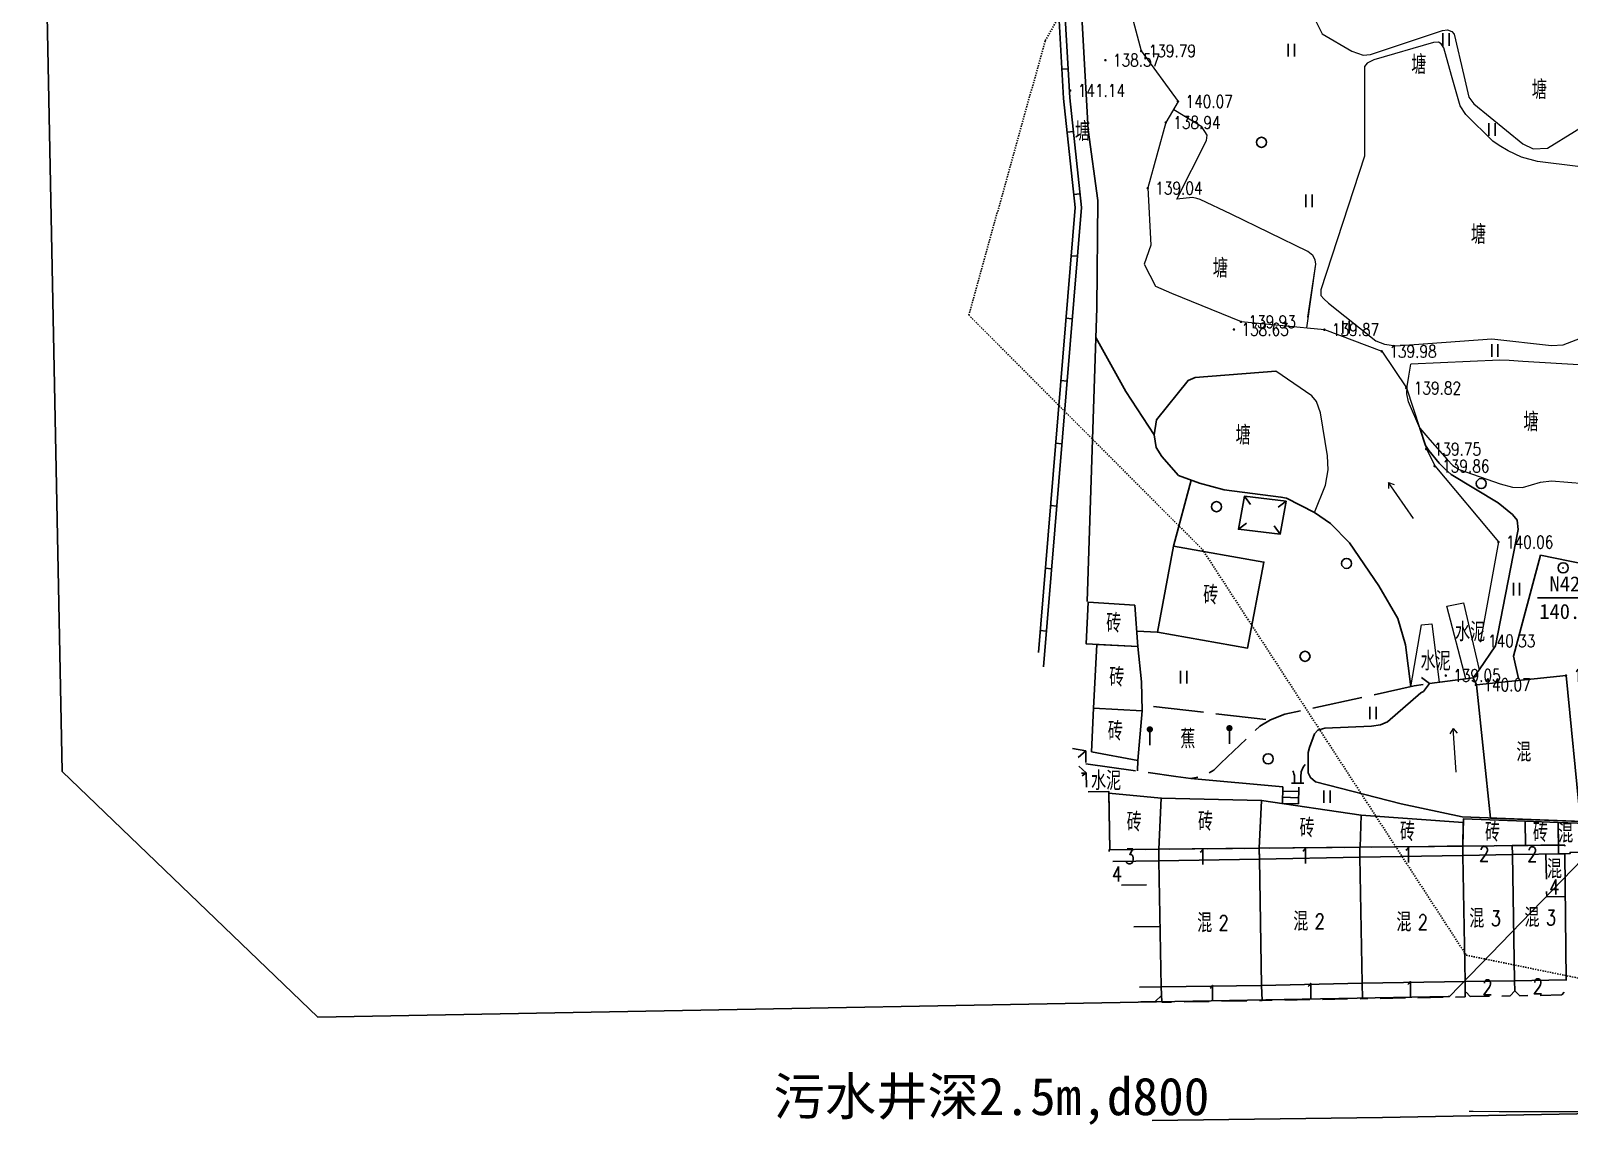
# Model space of a CAD drawing. Extents: x 529262 to 576451, y 2694391 to 2717535.
# Drawn here: x 564591 to 564713.6, y 2709668.8 to 2709756.1 of the extents above; entities that cross this region are included whole.
import ezdxf
from ezdxf.enums import TextEntityAlignment as Align
from ezdxf.xclip import XClip

# ---------------------------------------------------------------- set-up
doc = ezdxf.new("R2010")
doc.units = 0
doc.header["$XCLIPFRAME"] = 0
for name, pattern in [('DASH', [0.35, 0.25, -0.1]), ('X3', [5, 4, -1]), ('X5', [3, 2, -1])]:
    doc.linetypes.add(name, pattern=pattern)
for name, color, linetype in [('DLSS', 4, 'Continuous'), ('DMTZ', 8, 'Continuous'), ('GCD', 8, 'Continuous'), ('JMD', 8, 'Continuous'), ('KZD', 8, 'Continuous'), ('PP-COM', 7, 'Continuous'), ('RD-红线', 7, 'Continuous'), ('ZBTZ', 8, 'Continuous'), ('ZJ', 7, 'Continuous'), ('新建水沟', 7, 'Continuous')]:
    doc.layers.add(name, color=color, linetype=linetype)
doc.layers.add('SXSS', color=5, linetype='Continuous', lineweight=0)
doc.layers.add('现状管道深度（物探资料）', color=2, linetype='Continuous', plot=False)
doc.styles.add('HZ', font='rs.shx', dxfattribs={"width": 0.8, "bigfont": 'hztxt.shx'})
doc.styles.get("Standard").update_dxf_attribs({"font": '', "height": 2.5, "bigfont": 'smfs.shx'})
doc.styles.add('等线体', font='simhei.ttf')
doc.styles.get('Standard').set_extended_font_data('FangSong_GB2312')
doc.linetypes.add('10421', pattern='A,2,[150,AAA.SHX,S=0.5,R=0,X=0,Y=0.5],1e-11', length=2)
doc.linetypes.add('10422', pattern='A,0.75,[150,AAA.SHX,S=0.5,R=0,X=0,Y=0.5],1.5,[177,AAA.SHX,S=1,R=0,X=0,Y=0.4],0.75', length=3)
doc.linetypes.add('1161', pattern='A,0,[149,AAA.SHX,S=0.15,R=0,X=0,Y=0],-1.6', length=1.6)
doc.linetypes.add('8462', pattern='A,2,[157,AAA.SHX,S=1,R=0,X=0,Y=0.5],1e-09', length=2)

# ---------------------------------------------------------------- blocks, each defined once
blk = doc.blocks.new('A$C19FD0107')
at = {"layer": 'RD-红线', "color": 8, "linetype": 'Continuous', "flags": 128}
for points in [[(-6404.52, 15306.49), (-6407.02, 15432.44)], [(-6293.96, 15288.55), (-6294.09, 15288.55), (-6384.15, 15286.89)]]:
    blk.add_lwpolyline(points, dxfattribs=at)
at = {"layer": 'RD-红线', "color": 8, "linetype": 'Continuous'}
for points in [[(-6293.96, 15288.55), (-6269.42, 15313.91, 0.413024)], [(-6404.52, 15306.49), (-6384.15, 15286.89, 0.413801)]]:
    blk.add_lwpolyline(points, format="xyb", dxfattribs=at)
blk = doc.blocks.new('GC200')
at = {"linetype": 'Continuous', "const_width": 0.2, "flags": 128}
blk.add_lwpolyline([(-0.1, 0, 1), (0.1, 0, 1)], format="xyb", close=True, dxfattribs=at)
blk = doc.blocks.new('gc121')
at = {"color": 8}
for p, q in [((-0.5, -1), (-0.5, 1)), ((0.5, -1), (0.5, 1))]:
    blk.add_line(p, q, dxfattribs=at)
blk = doc.blocks.new('gc165')
at = {"color": 8}
blk.add_line((0, 0), (0, 2), dxfattribs=at)
at = {"color": 8, "const_width": 0.5}
blk.add_lwpolyline([(-0.25, 2.5, 1), (0.25, 2.5, 1)], format="xyb", close=True, dxfattribs=at)
blk = doc.blocks.new('gc210')
at = {"color": 8}
for p, q in [((-1, 0), (1, 0)), ((-0.5, 1), (-0.5, 0)), ((0.5, 1), (0.5, 0))]:
    blk.add_line(p, q, dxfattribs=at)
for centre, radius, start, end in [((3.4, 1.11), 2.91, 139.3312, 182.0887), ((-2.94, 0.81), 2.45, 4.3743, 29.0242)]:
    blk.add_arc(centre, radius, start, end, dxfattribs=at)
blk = doc.blocks.new('gc122')
at = {"color": 8}
blk.add_circle((0, 0), 0.8, dxfattribs=at)
blk = doc.blocks.new('gc086')
at = {"color": 8}
for p, q in [((0, 0), (7, 0)), ((7, 0), (6.18, 0.57)), ((7, 0), (6.18, -0.57))]:
    blk.add_line(p, q, dxfattribs=at)
blk = doc.blocks.new('gc117')
at = {"color": 8}
blk.add_circle((0, 0), 0.8, dxfattribs=at)
blk.add_point((0, 0), dxfattribs=at)

msp = doc.modelspace()

# ---------------------------------------------------------------- linework, layer by layer
at = {"layer": 'DLSS', "linetype": 'Continuous'}
for p, q in [((564702.432, 2709704.1), (564701.797, 2709704.587)), ((564702.432, 2709704.1), (564701.797, 2709704.587)), ((564705.91, 2709704.556), (564706.397, 2709705.19)), ((564705.91, 2709704.556), (564706.397, 2709705.19)), ((564702.432, 2709704.1), (564701.944, 2709703.466)), ((564702.432, 2709704.1), (564701.944, 2709703.466))]:
    msp.add_line(p, q, dxfattribs=at)
at = {"layer": 'DLSS', "linetype": 'X3', "flags": 128}
for points in [[(564675.053, 2709697.704), (564682.217, 2709696.703), (564683.414, 2709696.532), (564684.421, 2709696.703), (564685.232, 2709697.182), (564685.798, 2709697.756), (564688.904, 2709700.702), (564689.753, 2709701.219), (564690.896, 2709701.65), (564701.218, 2709703.913), (564702.432, 2709704.1)], [(564675.053, 2709697.704), (564682.217, 2709696.703), (564683.414, 2709696.532), (564684.421, 2709696.703), (564685.232, 2709697.182), (564685.798, 2709697.756), (564688.904, 2709700.702), (564689.753, 2709701.219), (564690.896, 2709701.65), (564701.218, 2709703.913), (564702.432, 2709704.1)], [(564689.377, 2709701.233), (564679.53, 2709702.378)], [(564689.377, 2709701.233), (564679.53, 2709702.378)]]:
    msp.add_lwpolyline(points, dxfattribs=at)
at = {"layer": 'DLSS', "linetype": 'Continuous', "elevation": 139.852, "flags": 128}
msp.add_lwpolyline([(564702.432, 2709704.1), (564705.91, 2709704.556)], dxfattribs=at)
msp.add_lwpolyline([(564702.432, 2709704.1), (564705.91, 2709704.556)], dxfattribs=at)
at = {"layer": 'DLSS', "linetype": 'Continuous'}
msp.add_lwpolyline([(564762.271, 2709670.775), (564747.435, 2709670.464), (564735.108, 2709670.177), (564715.583, 2709669.831), (564698.675, 2709669.497), (564680.32, 2709669.264)], dxfattribs=at)
msp.add_lwpolyline([(564762.271, 2709670.775), (564747.435, 2709670.464), (564735.108, 2709670.177), (564715.583, 2709669.831), (564698.675, 2709669.497), (564680.32, 2709669.264)], dxfattribs=at)
at = {"layer": 'DLSS', "linetype": 'Continuous', "const_width": 0.1, "elevation": 24.553, "flags": 128}
msp.add_lwpolyline([(564705.583, 2709669.985), (564794.858, 2709669.711)], dxfattribs=at)
at = {"layer": 'DMTZ', "linetype": '10421', "flags": 128}
for points in [[(564667.431, 2709770.236), (564668.913, 2709768.131), (564671.272, 2709764.318), (564674.083, 2709759.757), (564674.764, 2709756.816), (564675.239, 2709748.245), (564676.007, 2709742.608), (564675.926, 2709734.06), (564675.148, 2709710.632)], [(564675.848, 2709731.701), (564678.221, 2709727.391), (564680.492, 2709723.925)], [(564706.397, 2709705.19), (564707.695, 2709707.101), (564709.488, 2709716.378), (564709.421, 2709717.137), (564709.041, 2709717.59), (564707.912, 2709718.507), (564704.146, 2709720.779), (564703.648, 2709721.222), (564703.209, 2709721.666), (564702.362, 2709722.669), (564702.115, 2709723.084), (564701.657, 2709724.458)], [(564706.397, 2709705.19), (564707.695, 2709707.101), (564709.488, 2709716.378), (564709.421, 2709717.137), (564709.041, 2709717.59), (564707.912, 2709718.507), (564704.146, 2709720.779), (564703.648, 2709721.222), (564703.209, 2709721.666), (564702.362, 2709722.669), (564702.115, 2709723.084), (564701.657, 2709724.458)], [(564701.944, 2709703.466), (564701.742, 2709703.355), (564699.086, 2709701.05), (564698.518, 2709700.803), (564697.799, 2709700.713), (564694.093, 2709700.542), (564693.53, 2709700.384), (564693.262, 2709700.092), (564692.871, 2709699.001), (564692.769, 2709698.604), (564692.748, 2709696.979), (564692.934, 2709696.601), (564693.351, 2709696.27), (564700.182, 2709694.517), (564705.024, 2709693.463)], [(564701.944, 2709703.466), (564701.742, 2709703.355), (564699.086, 2709701.05), (564698.518, 2709700.803), (564697.799, 2709700.713), (564694.093, 2709700.542), (564693.53, 2709700.384), (564693.262, 2709700.092), (564692.871, 2709699.001), (564692.769, 2709698.604), (564692.748, 2709696.979), (564692.934, 2709696.601), (564693.351, 2709696.27), (564700.182, 2709694.517), (564705.024, 2709693.463)]]:
    msp.add_lwpolyline(points, dxfattribs=at)
at = {"layer": 'DMTZ', "linetype": '10422', "flags": 128}
for points in [[(564690.187, 2709729.017), (564683.761, 2709728.515), (564683.187, 2709728.275), (564680.677, 2709725.117), (564680.492, 2709723.925), (564680.648, 2709722.919), (564681.095, 2709722.202), (564682.431, 2709720.699), (564684.105, 2709720.065), (564686.078, 2709719.554), (564690.591, 2709718.963), (564691.031, 2709718.877), (564693.259, 2709717.741)], [(564690.187, 2709729.017), (564683.761, 2709728.515), (564683.187, 2709728.275), (564680.677, 2709725.117), (564680.492, 2709723.925), (564680.648, 2709722.919), (564681.095, 2709722.202), (564682.431, 2709720.699), (564684.105, 2709720.065), (564686.078, 2709719.554), (564690.591, 2709718.963), (564691.031, 2709718.877), (564693.259, 2709717.741)], [(564709.116, 2709706.273), (564711.263, 2709714.332)], [(564709.116, 2709706.273), (564711.263, 2709714.332)], [(564706.174, 2709704.004), (564705.91, 2709704.556)], [(564705.024, 2709693.463), (564714.66, 2709693.102), (564719.887, 2709692.733)], [(564705.024, 2709693.463), (564714.66, 2709693.102), (564719.887, 2709692.733)]]:
    msp.add_lwpolyline(points, dxfattribs=at)
at = {"layer": 'DMTZ', "linetype": '10421', "elevation": 139.608, "flags": 128}
msp.add_lwpolyline([(564693.259, 2709717.741), (564694.545, 2709716.859), (564696.059, 2709715.308), (564698.395, 2709711.903), (564699.897, 2709709.29), (564700.508, 2709707.179), (564700.933, 2709703.846)], dxfattribs=at)
msp.add_lwpolyline([(564693.259, 2709717.741), (564694.545, 2709716.859), (564696.059, 2709715.308), (564698.395, 2709711.903), (564699.897, 2709709.29), (564700.508, 2709707.179), (564700.933, 2709703.846)], dxfattribs=at)
at = {"layer": 'JMD', "linetype": 'Continuous'}
for p, q in [((564673.639, 2709753.109), (564673.14, 2709753.08)), ((564674.054, 2709748.128), (564673.557, 2709748.075)), ((564674.578, 2709743.155), (564674.081, 2709743.103)), ((564674.371, 2709738.175), (564673.873, 2709738.216)), ((564673.96, 2709733.192), (564673.462, 2709733.233)), ((564673.548, 2709728.208), (564673.05, 2709728.25)), ((564673.137, 2709723.225), (564672.638, 2709723.267)), ((564672.725, 2709718.242), (564672.227, 2709718.284)), ((564687.684, 2709719.032), (564688.16, 2709718.39)), ((564687.684, 2709719.032), (564688.16, 2709718.39)), ((564691.016, 2709718.654), (564690.373, 2709718.177)), ((564691.016, 2709718.654), (564690.373, 2709718.177)), ((564687.203, 2709716.401), (564687.845, 2709716.878)), ((564687.203, 2709716.401), (564687.845, 2709716.878)), ((564690.535, 2709716.023), (564690.058, 2709716.665)), ((564690.535, 2709716.023), (564690.058, 2709716.665)), ((564672.314, 2709713.259), (564671.815, 2709713.301)), ((564671.902, 2709708.276), (564671.404, 2709708.318)), ((564675.033, 2709698.731), (564674.424, 2709698.213)), ((564675.033, 2709698.731), (564674.424, 2709698.213)), ((564675.068, 2709696.973), (564674.491, 2709697.527)), ((564675.068, 2709696.973), (564674.491, 2709697.527)), ((564674.762, 2709696.751), (564675.068, 2709696.973)), ((564674.762, 2709696.751), (564675.068, 2709696.973)), ((564690.744, 2709695.863), (564690.713, 2709694.531)), ((564690.744, 2709695.863), (564690.713, 2709694.531)), ((564690.724, 2709695.031), (564691.999, 2709695.002)), ((564690.724, 2709695.031), (564691.999, 2709695.002)), ((564690.736, 2709695.531), (564692.01, 2709695.502)), ((564690.736, 2709695.531), (564692.01, 2709695.502)), ((564691.987, 2709694.502), (564692.018, 2709695.834)), ((564691.987, 2709694.502), (564692.018, 2709695.834)), ((564690.713, 2709694.531), (564691.987, 2709694.502)), ((564690.713, 2709694.531), (564691.987, 2709694.502))]:
    msp.add_line(p, q, dxfattribs=at)
at = {"layer": 'JMD', "linetype": 'Continuous', "flags": 128}
for points in [[(564671.259, 2709706.565), (564674.191, 2709742.063), (564673.274, 2709750.756), (564672.776, 2709759.373), (564666.616, 2709769.613), (564654.455, 2709778.162)], [(564671.666, 2709705.423), (564674.693, 2709742.068), (564673.773, 2709750.797), (564673.268, 2709759.525), (564666.99, 2709769.961), (564654.743, 2709778.571)]]:
    msp.add_lwpolyline(points, dxfattribs=at)
at = {"layer": 'JMD', "elevation": 139.588, "flags": 128}
msp.add_lwpolyline([(564691.016, 2709718.654), (564690.535, 2709716.023), (564687.203, 2709716.401), (564687.684, 2709719.032)], close=True, dxfattribs=at)
msp.add_lwpolyline([(564691.016, 2709718.654), (564690.535, 2709716.023), (564687.203, 2709716.401), (564687.684, 2709719.032)], close=True, dxfattribs=at)
at = {"layer": 'JMD', "linetype": 'Continuous', "flags": 128}
for points, elevation in [([(564682.024, 2709715.043), (564680.751, 2709708.191), (564687.937, 2709706.935), (564689.238, 2709713.78)], 140.354), ([(564682.024, 2709715.043), (564680.751, 2709708.191), (564687.937, 2709706.935), (564689.238, 2709713.78)], 140.354), ([(564679.199, 2709707.055), (564675.076, 2709707.259), (564675.242, 2709710.601), (564678.945, 2709710.35)], 140.508), ([(564679.199, 2709707.055), (564675.076, 2709707.259), (564675.242, 2709710.601), (564678.945, 2709710.35)], 140.508), ([(564679.199, 2709707.055), (564679.491, 2709704.251), (564679.539, 2709701.938), (564675.665, 2709702.13), (564675.917, 2709707.217), (564679.199, 2709707.055)], 140.508), ([(564679.199, 2709707.055), (564679.491, 2709704.251), (564679.539, 2709701.938), (564675.665, 2709702.13), (564675.917, 2709707.217), (564679.199, 2709707.055)], 140.508), ([(564675.493, 2709698.649), (564675.665, 2709702.13), (564679.539, 2709701.938), (564679.197, 2709697.978)], 141.167), ([(564675.493, 2709698.649), (564675.665, 2709702.13), (564679.539, 2709701.938), (564679.197, 2709697.978)], 141.167), ([(564676.876, 2709695.354), (564681.057, 2709694.963), (564680.86, 2709690.885), (564676.955, 2709690.844), (564676.876, 2709695.354)], 141.265), ([(564676.876, 2709695.354), (564681.057, 2709694.963), (564680.86, 2709690.885), (564676.955, 2709690.844), (564676.876, 2709695.354)], 141.265), ([(564681.057, 2709694.963), (564689.046, 2709694.778), (564688.864, 2709690.969), (564680.86, 2709690.885)], 141.531), ([(564681.057, 2709694.963), (564689.046, 2709694.778), (564688.864, 2709690.969), (564680.86, 2709690.885)], 141.531), ([(564689.046, 2709694.778), (564696.978, 2709693.604), (564696.908, 2709691.054), (564688.864, 2709690.969)], 141.497), ([(564689.046, 2709694.778), (564696.978, 2709693.604), (564696.908, 2709691.054), (564688.864, 2709690.969)], 141.497), ([(564696.978, 2709693.604), (564705.117, 2709693.017), (564705.075, 2709691.14), (564696.908, 2709691.054)], 141.201), ([(564696.978, 2709693.604), (564705.117, 2709693.017), (564705.075, 2709691.14), (564696.908, 2709691.054)], 141.201), ([(564705.075, 2709691.14), (564705.124, 2709693.302), (564710.057, 2709693.131), (564710.09, 2709691.193)], 141.201), ([(564705.075, 2709691.14), (564705.124, 2709693.302), (564710.057, 2709693.131), (564710.09, 2709691.193)], 141.201), ([(564712.707, 2709691.221), (564712.67, 2709693.03), (564710.057, 2709693.131), (564710.09, 2709691.193)], 141.447), ([(564712.707, 2709691.221), (564712.67, 2709693.03), (564710.057, 2709693.131), (564710.09, 2709691.193)], 141.447), ([(564714.995, 2709692.932), (564715.034, 2709690.665), (564713.632, 2709690.64), (564713.634, 2709690.542), (564712.714, 2709690.526), (564712.67, 2709693.03)], 141.268), ([(564714.995, 2709692.932), (564715.034, 2709690.665), (564713.632, 2709690.64), (564713.634, 2709690.542), (564712.714, 2709690.526), (564712.67, 2709693.03)], 141.268), ([(564689.049, 2709680.03), (564688.873, 2709690.111), (564680.869, 2709689.971), (564681.045, 2709679.921)], 141.447), ([(564689.049, 2709680.03), (564688.873, 2709690.111), (564680.869, 2709689.971), (564681.045, 2709679.921)], 141.447), ([(564689.049, 2709680.03), (564688.873, 2709690.111), (564696.886, 2709690.25), (564697.061, 2709680.222)], 141.447), ([(564689.049, 2709680.03), (564688.873, 2709690.111), (564696.886, 2709690.25), (564697.061, 2709680.222)], 141.447), ([(564705.258, 2709680.346), (564705.083, 2709690.393), (564696.886, 2709690.25), (564697.061, 2709680.222)], 141.291), ([(564705.258, 2709680.346), (564705.083, 2709690.393), (564696.886, 2709690.25), (564697.061, 2709680.222)], 141.291), ([(564705.083, 2709690.393), (564705.258, 2709680.346), (564709.204, 2709680.405), (564709.028, 2709690.462), (564705.083, 2709690.393)], 141.447), ([(564705.083, 2709690.393), (564705.258, 2709680.346), (564709.204, 2709680.405), (564709.028, 2709690.462), (564705.083, 2709690.393)], 141.447), ([(564709.028, 2709690.462), (564713.207, 2709690.535), (564713.313, 2709680.48), (564709.204, 2709680.405)], 141.447), ([(564709.028, 2709690.462), (564713.207, 2709690.535), (564713.313, 2709680.48), (564709.204, 2709680.405)], 141.447)]:
    msp.add_lwpolyline(points, close=True, dxfattribs=dict(at, elevation=elevation))
msp.add_lwpolyline([(564706.174, 2709704.004), (564713.312, 2709704.755), (564714.448, 2709693.11), (564707.3, 2709693.378)], close=True, dxfattribs=at)
at = {"layer": 'JMD', "linetype": 'X5', "flags": 128}
for points, elevation in [([(564673.987, 2709698.924), (564675.033, 2709698.731), (564675.068, 2709696.973), (564674.686, 2709696.965)], 141.505), ([(564673.987, 2709698.924), (564675.033, 2709698.731), (564675.068, 2709696.973), (564674.686, 2709696.965)], 141.505), ([(564705.083, 2709690.393), (564705.075, 2709691.14), (564696.877, 2709691.054), (564696.886, 2709690.25)], 141.291), ([(564705.083, 2709690.393), (564705.075, 2709691.14), (564696.877, 2709691.054), (564696.886, 2709690.25)], 141.291), ([(564709.028, 2709690.462), (564709.021, 2709691.182), (564705.075, 2709691.14), (564705.083, 2709690.393)], 141.447), ([(564709.028, 2709690.462), (564709.021, 2709691.182), (564705.075, 2709691.14), (564705.083, 2709690.393)], 141.447), ([(564709.028, 2709690.462), (564709.021, 2709691.182), (564713.199, 2709691.226), (564713.207, 2709690.535)], 144.431), ([(564709.028, 2709690.462), (564709.021, 2709691.182), (564713.199, 2709691.226), (564713.207, 2709690.535)], 144.431), ([(564676.898, 2709690.768), (564676.897, 2709690.843), (564676.871, 2709690.843)], 142.136), ([(564676.898, 2709690.768), (564676.897, 2709690.843), (564676.871, 2709690.843)], 142.136), ([(564680.869, 2709689.971), (564680.86, 2709690.885), (564676.897, 2709690.843), (564676.907, 2709689.902)], 141.447), ([(564680.869, 2709689.971), (564680.86, 2709690.885), (564676.897, 2709690.843), (564676.907, 2709689.902)], 141.447), ([(564688.873, 2709690.111), (564688.864, 2709690.969), (564680.86, 2709690.885), (564680.869, 2709689.971)], 141.447), ([(564688.873, 2709690.111), (564688.864, 2709690.969), (564680.86, 2709690.885), (564680.869, 2709689.971)], 141.447), ([(564696.886, 2709690.25), (564696.877, 2709691.054), (564688.864, 2709690.969), (564688.873, 2709690.111)], 141.447), ([(564696.886, 2709690.25), (564696.877, 2709691.054), (564688.864, 2709690.969), (564688.873, 2709690.111)], 141.447), ([(564711.707, 2709690.509), (564711.766, 2709687.109), (564713.242, 2709687.135)], 141.268), ([(564711.707, 2709690.509), (564711.766, 2709687.109), (564713.242, 2709687.135)], 141.268), ([(564677.879, 2709688.02), (564680.903, 2709688.072)], 144.493), ([(564677.879, 2709688.02), (564680.903, 2709688.072)], 144.493), ([(564678.878, 2709684.695), (564680.961, 2709684.731)], 142.234), ([(564678.878, 2709684.695), (564680.961, 2709684.731)], 142.234), ([(564689.049, 2709680.03), (564689.089, 2709678.839), (564697.082, 2709678.978), (564697.061, 2709680.222)], 141.447), ([(564689.049, 2709680.03), (564689.089, 2709678.839), (564697.082, 2709678.978), (564697.061, 2709680.222)], 141.447), ([(564705.258, 2709680.346), (564705.279, 2709679.121), (564697.082, 2709678.978), (564697.061, 2709680.222)], 141.291), ([(564705.258, 2709680.346), (564705.279, 2709679.121), (564697.082, 2709678.978), (564697.061, 2709680.222)], 141.291), ([(564679.437, 2709678.715), (564680.577, 2709678.739), (564681.076, 2709679.217), (564681.045, 2709679.921)], 142.196), ([(564679.437, 2709678.715), (564680.577, 2709678.739), (564681.076, 2709679.217), (564681.045, 2709679.921)], 142.196), ([(564681.045, 2709679.921), (564681.1, 2709678.695), (564689.089, 2709678.839), (564689.049, 2709680.03)], 142.136), ([(564681.045, 2709679.921), (564681.1, 2709678.695), (564689.089, 2709678.839), (564689.049, 2709680.03)], 142.136)]:
    msp.add_lwpolyline(points, dxfattribs=dict(at, elevation=elevation))
at = {"layer": 'JMD', "linetype": 'Continuous', "flags": 128}
for points, elevation in [([(564674.686, 2709696.965), (564675.068, 2709696.973), (564675.09, 2709695.833)], 142.145), ([(564674.686, 2709696.965), (564675.068, 2709696.973), (564675.09, 2709695.833)], 142.145), ([(564675.222, 2709695.464), (564676.874, 2709695.496), (564676.955, 2709690.844), (564676.871, 2709690.843)], 144.431), ([(564675.222, 2709695.464), (564676.874, 2709695.496), (564676.955, 2709690.844), (564676.871, 2709690.843)], 144.431), ([(564679.327, 2709679.89), (564681.045, 2709679.921), (564680.869, 2709689.971), (564677.205, 2709689.907)], 142.136), ([(564679.327, 2709679.89), (564681.045, 2709679.921), (564680.869, 2709689.971), (564677.205, 2709689.907)], 142.136)]:
    msp.add_lwpolyline(points, dxfattribs=dict(at, elevation=elevation))
at = {"layer": 'JMD', "linetype": 'X5', "flags": 128}
for points in [[(564709.204, 2709680.405), (564709.217, 2709679.612), (564708.852, 2709679.196), (564705.667, 2709679.155), (564705.272, 2709679.553), (564705.258, 2709680.346)], [(564709.204, 2709680.405), (564709.217, 2709679.612), (564708.852, 2709679.196), (564705.667, 2709679.155), (564705.272, 2709679.553), (564705.258, 2709680.346)], [(564709.204, 2709680.405), (564709.217, 2709679.612), (564709.613, 2709679.214), (564712.961, 2709679.271), (564713.321, 2709679.687), (564713.313, 2709680.48)], [(564709.204, 2709680.405), (564709.217, 2709679.612), (564709.613, 2709679.214), (564712.961, 2709679.271), (564713.321, 2709679.687), (564713.313, 2709680.48)]]:
    msp.add_lwpolyline(points, dxfattribs=at)
at = {"layer": 'KZD', "linetype": 'Continuous'}
msp.add_line((564711.029, 2709710.94), (564717.029, 2709710.94), dxfattribs=at)
msp.add_line((564711.029, 2709710.94), (564717.029, 2709710.94), dxfattribs=at)
at = {"layer": 'SXSS', "color": 8, "linetype": 'Continuous', "flags": 128}
for points in [[(564673.705, 2709769.496), (564676.461, 2709764.323), (564677.584, 2709762.968), (564678.495, 2709758.127), (564679.461, 2709754.551), (564682.397, 2709750.518), (564681.422, 2709748.845), (564679.987, 2709743.615), (564680.211, 2709739.05), (564679.688, 2709737.528), (564680.606, 2709735.774), (564681.866, 2709735.221), (564687.419, 2709732.962), (564694.06, 2709732.329), (564698.637, 2709730.602), (564700.586, 2709727.674), (564702.18, 2709722.807), (564702.849, 2709721.453), (564707.936, 2709715.395), (564706.502, 2709707.511)], [(564705.313, 2709704.478), (564703.806, 2709710.271), (564705.13, 2709710.527), (564706.397, 2709705.19)], [(564705.313, 2709704.478), (564703.806, 2709710.271), (564705.13, 2709710.527), (564706.397, 2709705.19)], [(564700.933, 2709703.846), (564701.796, 2709708.781), (564702.623, 2709708.853), (564703.208, 2709704.202)], [(564700.933, 2709703.846), (564701.796, 2709708.781), (564702.623, 2709708.853), (564703.208, 2709704.202)]]:
    msp.add_lwpolyline(points, dxfattribs=at)
at = {"layer": 'SXSS', "color": 8, "linetype": '10421', "flags": 128}
for points in [[(564717.859, 2709752.568), (564719.214, 2709756.524), (564719.116, 2709757.093), (564718.793, 2709757.367), (564717.895, 2709757.707), (564710.686, 2709758.762), (564710.047, 2709758.933), (564706.714, 2709761.724), (564706.033, 2709762.025), (564703.448, 2709762.603), (564702.139, 2709763.158), (564697.685, 2709766.827), (564697.171, 2709767.118), (564695.335, 2709767.766), (564695.092, 2709767.756), (564694.81, 2709767.712), (564694.676, 2709767.578), (564693.145, 2709763.15), (564692.999, 2709762.481), (564692.674, 2709760.713), (564692.964, 2709757.713), (564693.886, 2709755.903), (564696.246, 2709754.51), (564697.148, 2709754.202), (564697.718, 2709754.242), (564703.469, 2709756.175), (564703.868, 2709756.228), (564704.216, 2709756.102), (564704.386, 2709755.876), (564705.167, 2709752.568)], [(564705.167, 2709752.568), (564705.573, 2709750.85), (564705.961, 2709750.311), (564709.867, 2709747.138), (564710.683, 2709746.727), (564711.832, 2709746.794), (564716.13, 2709749.454), (564716.671, 2709749.924), (564717.176, 2709750.575), (564717.859, 2709752.568)], [(564705.167, 2709752.568), (564705.573, 2709750.85), (564705.961, 2709750.311), (564709.867, 2709747.138), (564710.683, 2709746.727), (564711.832, 2709746.794), (564716.13, 2709749.454), (564716.671, 2709749.924), (564717.176, 2709750.575), (564717.859, 2709752.568)], [(564682.301, 2709742.727), (564684.654, 2709747.409), (564684.71, 2709747.813), (564684.299, 2709748.484), (564682.047, 2709749.852)], [(564692.741, 2709733.304), (564693.374, 2709737.531), (564693.308, 2709737.881), (564693.144, 2709738.22), (564692.732, 2709738.561), (564686.632, 2709741.532), (564684.145, 2709742.7), (564683.882, 2709742.782), (564683.539, 2709742.846), (564682.301, 2709742.727)], [(564692.661, 2709732.462), (564693.374, 2709737.531), (564693.308, 2709737.881), (564693.144, 2709738.22), (564692.732, 2709738.561), (564686.632, 2709741.532), (564684.145, 2709742.7), (564683.882, 2709742.782), (564683.539, 2709742.846), (564682.301, 2709742.727)], [(564701.657, 2709724.458), (564702.448, 2709723.544), (564703.84, 2709721.962), (564704.287, 2709721.499), (564704.785, 2709721.172), (564708.065, 2709720.037), (564709.048, 2709719.768), (564709.831, 2709719.736), (564711.275, 2709720.157), (564712.156, 2709720.259), (564717.354, 2709719.843), (564718.435, 2709720.199), (564718.995, 2709720.922), (564720.224, 2709727.676), (564719.93, 2709728.404), (564719.435, 2709728.841), (564718.304, 2709729.286), (564709.854, 2709729.777), (564708.764, 2709729.858), (564708.043, 2709729.876), (564700.952, 2709729.563)], [(564701.657, 2709724.458), (564702.448, 2709723.544), (564703.84, 2709721.962), (564704.287, 2709721.499), (564704.785, 2709721.172), (564708.065, 2709720.037), (564709.048, 2709719.768), (564709.831, 2709719.736), (564711.275, 2709720.157), (564712.156, 2709720.259), (564717.354, 2709719.843), (564718.435, 2709720.199), (564718.995, 2709720.922), (564720.224, 2709727.676), (564719.93, 2709728.404), (564719.435, 2709728.841), (564718.304, 2709729.286), (564709.854, 2709729.777), (564708.764, 2709729.858), (564708.043, 2709729.876), (564700.952, 2709729.563)]]:
    msp.add_lwpolyline(points, dxfattribs=at)
at = {"layer": 'SXSS', "color": 8, "linetype": '10421'}
for points in [[(564704.187, 2709752.568), (564703.563, 2709754.775), (564703.359, 2709755.1), (564703.134, 2709755.24), (564702.741, 2709755.212), (564697.982, 2709753.834), (564697.47, 2709753.575), (564697.252, 2709753.301), (564697.252, 2709752.568)], [(564697.252, 2709752.568), (564697.252, 2709746.137), (564693.761, 2709735.499), (564693.782, 2709735.042), (564693.782, 2709735.042)], [(564697.252, 2709752.568), (564697.252, 2709746.137), (564693.761, 2709735.499), (564693.782, 2709735.042), (564693.782, 2709735.042)], [(564717.247, 2709744.966), (564711.046, 2709745.712), (564709.757, 2709746.058), (564708.684, 2709746.57), (564707.974, 2709746.992), (564707.471, 2709747.335), (564705.311, 2709749.463), (564704.865, 2709750.166), (564704.187, 2709752.568)], [(564717.247, 2709744.966), (564711.046, 2709745.712), (564709.757, 2709746.058), (564708.684, 2709746.57), (564707.974, 2709746.992), (564707.471, 2709747.335), (564705.311, 2709749.463), (564704.865, 2709750.166), (564704.187, 2709752.568)], [(564693.782, 2709735.042), (564694.014, 2709734.787), (564694.384, 2709734.428), (564698.149, 2709731.429), (564698.833, 2709731.156), (564699.739, 2709731.02), (564707.383, 2709731.581), (564712.142, 2709731.043), (564713.071, 2709731.12), (564721.876, 2709734.489)], [(564693.782, 2709735.042), (564694.014, 2709734.787), (564694.384, 2709734.428), (564698.149, 2709731.429), (564698.833, 2709731.156), (564699.739, 2709731.02), (564707.383, 2709731.581), (564712.142, 2709731.043), (564713.071, 2709731.12), (564721.876, 2709734.489)]]:
    msp.add_lwpolyline(points, dxfattribs=at)
at = {"layer": 'SXSS', "color": 8, "linetype": '8462', "flags": 128}
for points in [[(564701.657, 2709724.458), (564700.741, 2709726.564), (564700.633, 2709727.199), (564700.645, 2709727.786), (564700.787, 2709728.622), (564700.952, 2709729.563)], [(564701.657, 2709724.458), (564700.741, 2709726.564), (564700.633, 2709727.199), (564700.645, 2709727.786), (564700.787, 2709728.622), (564700.952, 2709729.563)], [(564693.259, 2709717.741), (564694.136, 2709719.929), (564694.357, 2709721.141), (564694.296, 2709722.246), (564693.743, 2709725.686), (564693.42, 2709726.576), (564693.044, 2709727.037), (564690.187, 2709729.017)], [(564693.259, 2709717.741), (564694.136, 2709719.929), (564694.357, 2709721.141), (564694.296, 2709722.246), (564693.743, 2709725.686), (564693.42, 2709726.576), (564693.044, 2709727.037), (564690.187, 2709729.017)]]:
    msp.add_lwpolyline(points, dxfattribs=at)
at = {"layer": 'ZBTZ', "linetype": '1161', "flags": 128}
for points, elevation in [([(564682.024, 2709715.043), (564683.446, 2709720.314)], 140.354), ([(564682.024, 2709715.043), (564683.446, 2709720.314)], 140.354), ([(564680.751, 2709708.191), (564679.104, 2709708.289)], 140.354), ([(564680.751, 2709708.191), (564679.104, 2709708.289)], 140.354), ([(564709.116, 2709706.273), (564709.512, 2709704.496)], 140.752), ([(564679.197, 2709697.978), (564679.164, 2709697.13)], 141.167), ([(564679.197, 2709697.978), (564679.164, 2709697.13)], 141.167), ([(564690.744, 2709695.863), (564683.414, 2709696.532)], 141.373), ([(564690.744, 2709695.863), (564683.414, 2709696.532)], 141.373)]:
    msp.add_lwpolyline(points, dxfattribs=dict(at, elevation=elevation))
msp.add_lwpolyline([(564720.879, 2709712.379), (564711.263, 2709714.332)], dxfattribs=at)
msp.add_lwpolyline([(564720.879, 2709712.379), (564711.263, 2709714.332)], dxfattribs=at)
at = {"layer": '新建水沟', "color": 5, "linetype": 'DASH', "ltscale": 0.1, "elevation": 143.04}
msp.add_lwpolyline([(564692.655, 2710239.775), (564722.404, 2710203.912), (564749.087, 2710144.577), (564801.321, 2710058.696), (564858.94, 2709973.728), (564856.64, 2709887.325), (564736.482, 2709870.316), (564671.801, 2709755.331), (564665.716, 2709733.478), (564684.342, 2709714.784), (564705.355, 2709682.444), (564764.149, 2709670.422), (564829.539, 2709662.444), (564838.011, 2709659.606), (564818.767, 2709548.337)], dxfattribs=at)
msp.add_lwpolyline([(564692.655, 2710239.775), (564722.404, 2710203.912), (564749.087, 2710144.577), (564801.321, 2710058.696), (564858.94, 2709973.728), (564856.64, 2709887.325), (564736.482, 2709870.316), (564671.801, 2709755.331), (564665.716, 2709733.478), (564684.342, 2709714.784), (564705.355, 2709682.444), (564764.149, 2709670.422), (564829.539, 2709662.444), (564838.011, 2709659.606), (564818.767, 2709548.337)], dxfattribs=at)
msp.add_lwpolyline([(564692.655, 2710239.775), (564722.404, 2710203.912), (564749.087, 2710144.577), (564801.321, 2710058.696), (564858.94, 2709973.728), (564856.64, 2709887.325), (564736.482, 2709870.316), (564671.801, 2709755.331), (564665.716, 2709733.478), (564684.342, 2709714.784), (564705.355, 2709682.444), (564764.149, 2709670.422), (564829.539, 2709662.444), (564838.011, 2709659.606), (564818.767, 2709548.337)], dxfattribs=at)

# ---------------------------------------------------------------- block references
at = {"layer": 'GCD', "color": 3, "linetype": 'Continuous'}
ref = msp.add_blockref('GC200', (564679.449, 2709754.535, 139.787), dxfattribs=dict(at, xscale=0.5, yscale=0.5, zscale=0.5))
ref.add_attrib('height', '139.79', dxfattribs={"linetype": 'Continuous', "height": 1, "style": 'HZ', "width": 0.8}).set_placement((564680.049, 2709754.535, 139.787), align=Align.MIDDLE_LEFT)
ref = msp.add_blockref('GC200', (564676.602, 2709753.801, 138.573), dxfattribs=dict(at, xscale=0.5, yscale=0.5, zscale=0.5))
ref.add_attrib('height', '138.57', dxfattribs={"linetype": 'Continuous', "height": 1, "style": 'HZ', "width": 0.8}).set_placement((564677.202, 2709753.801, 138.573), align=Align.MIDDLE_LEFT)
ref = msp.add_blockref('GC200', (564673.8, 2709751.378, 141.137), dxfattribs=dict(at, xscale=0.5, yscale=0.5, zscale=0.5))
ref.add_attrib('height', '141.14', dxfattribs={"linetype": 'Continuous', "height": 1, "style": 'HZ', "width": 0.8}).set_placement((564674.4, 2709751.378, 141.137), align=Align.MIDDLE_LEFT)
ref = msp.add_blockref('GC200', (564682.385, 2709750.502, 140.07), dxfattribs=dict(at, xscale=0.5, yscale=0.5, zscale=0.5))
ref.add_attrib('height', '140.07', dxfattribs={"linetype": 'Continuous', "height": 1, "style": 'HZ', "width": 0.8}).set_placement((564682.985, 2709750.502, 140.07), align=Align.MIDDLE_LEFT)
ref = msp.add_blockref('GC200', (564681.41, 2709748.829, 138.939), dxfattribs=dict(at, xscale=0.5, yscale=0.5, zscale=0.5))
ref.add_attrib('height', '138.94', dxfattribs={"linetype": 'Continuous', "height": 1, "style": 'HZ', "width": 0.8}).set_placement((564682.01, 2709748.829, 138.939), align=Align.MIDDLE_LEFT)
ref = msp.add_blockref('GC200', (564679.975, 2709743.599, 139.044), dxfattribs=dict(at, xscale=0.5, yscale=0.5, zscale=0.5))
ref.add_attrib('height', '139.04', dxfattribs={"linetype": 'Continuous', "height": 1, "style": 'HZ', "width": 0.8}).set_placement((564680.575, 2709743.599, 139.044), align=Align.MIDDLE_LEFT)
ref = msp.add_blockref('GC200', (564686.845, 2709732.333, 138.634), dxfattribs=dict(at, xscale=0.5, yscale=0.5, zscale=0.5))
ref.add_attrib('height', '138.63', dxfattribs={"linetype": 'Continuous', "height": 1, "style": 'HZ', "width": 0.8}).set_placement((564687.445, 2709732.333, 138.634), align=Align.MIDDLE_LEFT)
ref = msp.add_blockref('GC200', (564687.407, 2709732.946, 139.93), dxfattribs=dict(at, xscale=0.5, yscale=0.5, zscale=0.5))
ref.add_attrib('height', '139.93', dxfattribs={"linetype": 'Continuous', "height": 1, "style": 'HZ', "width": 0.8}).set_placement((564688.007, 2709732.946, 139.93), align=Align.MIDDLE_LEFT)
ref = msp.add_blockref('GC200', (564694.048, 2709732.313, 139.867), dxfattribs=dict(at, xscale=0.5, yscale=0.5, zscale=0.5))
ref.add_attrib('height', '139.87', dxfattribs={"linetype": 'Continuous', "height": 1, "style": 'HZ', "width": 0.8}).set_placement((564694.648, 2709732.313, 139.867), align=Align.MIDDLE_LEFT)
ref = msp.add_blockref('GC200', (564698.625, 2709730.586, 139.982), dxfattribs=dict(at, xscale=0.5, yscale=0.5, zscale=0.5))
ref.add_attrib('height', '139.98', dxfattribs={"linetype": 'Continuous', "height": 1, "style": 'HZ', "width": 0.8}).set_placement((564699.225, 2709730.586, 139.982), align=Align.MIDDLE_LEFT)
ref = msp.add_blockref('GC200', (564700.574, 2709727.658, 139.818), dxfattribs=dict(at, xscale=0.5, yscale=0.5, zscale=0.5))
ref.add_attrib('height', '139.82', dxfattribs={"linetype": 'Continuous', "height": 1, "style": 'HZ', "width": 0.8}).set_placement((564701.174, 2709727.658, 139.818), align=Align.MIDDLE_LEFT)
ref = msp.add_blockref('GC200', (564702.168, 2709722.791, 139.751), dxfattribs=dict(at, xscale=0.5, yscale=0.5, zscale=0.5))
ref.add_attrib('height', '139.75', dxfattribs={"linetype": 'Continuous', "height": 1, "style": 'HZ', "width": 0.8}).set_placement((564702.768, 2709722.791, 139.751), align=Align.MIDDLE_LEFT)
ref = msp.add_blockref('GC200', (564702.837, 2709721.437, 139.858), dxfattribs=dict(at, xscale=0.5, yscale=0.5, zscale=0.5))
ref.add_attrib('height', '139.86', dxfattribs={"linetype": 'Continuous', "height": 1, "style": 'HZ', "width": 0.8}).set_placement((564703.437, 2709721.437, 139.858), align=Align.MIDDLE_LEFT)
ref = msp.add_blockref('GC200', (564707.924, 2709715.379, 140.063), dxfattribs=dict(at, xscale=0.5, yscale=0.5, zscale=0.5))
ref.add_attrib('height', '140.06', dxfattribs={"linetype": 'Continuous', "height": 1, "style": 'HZ', "width": 0.8}).set_placement((564708.524, 2709715.379, 140.063), align=Align.MIDDLE_LEFT)
ref = msp.add_blockref('GC200', (564706.49, 2709707.495, 140.331), dxfattribs=dict(at, xscale=0.5, yscale=0.5, zscale=0.5))
ref.add_attrib('height', '140.33', dxfattribs={"linetype": 'Continuous', "height": 1, "style": 'HZ', "width": 0.8}).set_placement((564707.09, 2709707.495, 140.331), align=Align.MIDDLE_LEFT)
ref = msp.add_blockref('GC200', (564703.725, 2709704.736, 139.045), dxfattribs=dict(at, xscale=0.5, yscale=0.5, zscale=0.5))
ref.add_attrib('height', '139.05', dxfattribs={"linetype": 'Continuous', "height": 1, "style": 'HZ', "width": 0.8}).set_placement((564704.325, 2709704.736, 139.045), align=Align.MIDDLE_LEFT)
ref = msp.add_blockref('GC200', (564713.3, 2709704.739, 140.981), dxfattribs=dict(at, xscale=0.5, yscale=0.5, zscale=0.5))
ref.add_attrib('height', '140.98', dxfattribs={"linetype": 'Continuous', "height": 1, "style": 'HZ', "width": 0.8}).set_placement((564713.9, 2709704.739, 140.981), align=Align.MIDDLE_LEFT)
ref = msp.add_blockref('GC200', (564706.122, 2709703.993, 140.067), dxfattribs=dict(at, xscale=0.5, yscale=0.5, zscale=0.5))
ref.add_attrib('height', '140.07', dxfattribs={"linetype": 'Continuous', "height": 1, "style": 'HZ', "width": 0.8}).set_placement((564706.722, 2709703.993, 140.067), align=Align.MIDDLE_LEFT)
at = {"layer": 'KZD', "linetype": 'Continuous', "xscale": 0.5, "yscale": 0.5, "zscale": 0.5}
msp.add_blockref('gc117', (564713.078, 2709713.326, 140.78), dxfattribs=at)
msp.add_blockref('gc117', (564713.078, 2709713.326, 140.78), dxfattribs=at)
at = {"layer": 'PP-COM'}
ref = msp.add_blockref('A$C19FD0107', (570997.993, 2694390.603), dxfattribs=at)
XClip(ref).set_block_clipping_path([(-9366.4383134884, 14428.6043910822), (-3328.4480743363, 17452.7484863754)])
at = {"layer": 'SXSS', "color": 8, "linetype": 'Continuous'}
for p, xscale, yscale, zscale, rotation in [((564701.149, 2709717.267), 0.4999999999499918, 0.4999999999499918, 0.4999999999499918, 124.7789127057593), ((564701.149, 2709717.267), 0.4999999999499918, 0.4999999999499918, 0.4999999999499918, 124.7789127057593), ((564704.547, 2709697.033), 0.4999999998075439, 0.4999999998075439, 0.4999999998075439, 93.83615461411686), ((564704.547, 2709697.033), 0.4999999998075439, 0.4999999998075439, 0.4999999998075439, 93.83615461411686)]:
    msp.add_blockref('gc086', p, dxfattribs=dict(at, xscale=xscale, yscale=yscale, zscale=zscale, rotation=rotation))
at = {"layer": 'ZBTZ', "linetype": 'Continuous', "xscale": 0.5, "yscale": 0.5}
for name, p in [('gc121', (564691.411, 2709754.6)), ('gc121', (564703.734, 2709755.444)), ('gc121', (564707.418, 2709748.269)), ('gc121', (564707.418, 2709748.269)), ('gc121', (564692.821, 2709742.583)), ('gc121', (564692.821, 2709742.583)), ('gc121', (564695.769, 2709732.515)), ('gc121', (564695.769, 2709732.515)), ('gc121', (564707.634, 2709730.661)), ('gc121', (564707.634, 2709730.661)), ('gc121', (564709.36, 2709711.618)), ('gc121', (564709.36, 2709711.618)), ('gc121', (564682.837, 2709704.606)), ('gc121', (564682.837, 2709704.606)), ('gc121', (564697.919, 2709701.75)), ('gc121', (564697.919, 2709701.75)), ('gc165', (564680.143, 2709699.196)), ('gc165', (564680.143, 2709699.196)), ('gc165', (564686.485, 2709699.294)), ('gc165', (564686.485, 2709699.294)), ('gc121', (564694.268, 2709695.085)), ('gc121', (564694.268, 2709695.085))]:
    msp.add_blockref(name, p, dxfattribs=at)
at = {"layer": 'ZBTZ', "linetype": 'Continuous', "xscale": 0.5, "yscale": 0.5, "zscale": 0.5}
for name, p in [('gc122', (564689.04, 2709747.253)), ('gc122', (564689.04, 2709747.253)), ('gc122', (564706.549, 2709720.045)), ('gc122', (564706.549, 2709720.045)), ('gc122', (564685.458, 2709718.203, -139.608)), ('gc122', (564685.458, 2709718.203, -139.608)), ('gc122', (564695.823, 2709713.678)), ('gc122', (564695.823, 2709713.678)), ('gc122', (564692.508, 2709706.27)), ('gc122', (564692.508, 2709706.27)), ('gc122', (564689.575, 2709698.099)), ('gc122', (564689.575, 2709698.099)), ('gc210', (564691.927, 2709696.151)), ('gc210', (564691.927, 2709696.151))]:
    msp.add_blockref(name, p, dxfattribs=at)

# ---------------------------------------------------------------- texts
at = {"layer": 'JMD', "linetype": 'Continuous', "style": 'HZ', "width": 0.8}
for s, p in [('砖', (564685.597, 2709711.158)), ('砖', (564685.597, 2709711.158)), ('砖', (564677.865, 2709708.917)), ('砖', (564677.865, 2709708.917)), ('砖', (564678.111, 2709704.606)), ('砖', (564678.111, 2709704.606)), ('砖', (564677.993, 2709700.301)), ('砖', (564677.993, 2709700.301)), ('混', (564710.542, 2709698.627)), ('砖', (564679.499, 2709693.058)), ('砖', (564679.499, 2709693.058)), ('砖', (564685.187, 2709693.1)), ('砖', (564685.187, 2709693.1)), ('砖', (564693.269, 2709692.586)), ('砖', (564693.269, 2709692.586)), ('砖', (564701.28, 2709692.285)), ('砖', (564701.28, 2709692.285)), ('砖', (564708.052, 2709692.251)), ('砖', (564708.052, 2709692.251)), ('砖', (564711.868, 2709692.223)), ('砖', (564711.868, 2709692.223)), ('混', (564713.88, 2709692.169)), ('混', (564713.88, 2709692.169)), ('混', (564712.988, 2709689.321)), ('混', (564712.988, 2709689.321)), ('混', (564706.797, 2709685.374)), ('混', (564706.797, 2709685.374)), ('混', (564711.195, 2709685.443)), ('混', (564711.195, 2709685.443)), ('混', (564685.115, 2709685.017)), ('混', (564685.115, 2709685.017)), ('混', (564692.771, 2709685.137)), ('混', (564692.771, 2709685.137)), ('混', (564700.986, 2709685.077)), ('混', (564700.986, 2709685.077))]:
    msp.add_text(s, height=1.5, dxfattribs=at).set_placement(p, align=Align.MIDDLE_RIGHT)
for s, p in [('2', (564706.381, 2709690.517)), ('2', (564706.381, 2709690.517)), ('3', (564678.128, 2709690.33)), ('3', (564678.128, 2709690.33)), ('1', (564683.92, 2709690.283)), ('1', (564683.92, 2709690.283)), ('1', (564692.09, 2709690.366)), ('1', (564692.09, 2709690.366)), ('1', (564700.306, 2709690.434)), ('1', (564700.306, 2709690.434)), ('2', (564710.207, 2709690.492)), ('2', (564710.207, 2709690.492)), ('4', (564677.121, 2709688.92)), ('4', (564677.121, 2709688.92)), ('4', (564711.969, 2709687.874)), ('4', (564711.969, 2709687.874)), ('2', (564685.615, 2709685.017)), ('2', (564685.615, 2709685.017)), ('2', (564693.271, 2709685.137)), ('2', (564693.271, 2709685.137)), ('2', (564701.486, 2709685.077)), ('2', (564701.486, 2709685.077)), ('3', (564707.297, 2709685.374)), ('3', (564707.297, 2709685.374)), ('3', (564711.695, 2709685.443)), ('3', (564711.695, 2709685.443)), ('1', (564692.518, 2709679.588)), ('1', (564692.518, 2709679.588)), ('1', (564700.453, 2709679.745)), ('1', (564700.453, 2709679.745)), ('2', (564706.635, 2709679.888)), ('2', (564706.635, 2709679.888)), ('2', (564710.65, 2709679.951)), ('2', (564710.65, 2709679.951)), ('1', (564684.693, 2709679.431)), ('1', (564684.693, 2709679.431))]:
    msp.add_text(s, height=1.2, dxfattribs=at).set_placement(p, align=Align.MIDDLE_LEFT)
at = {"layer": 'KZD', "linetype": 'Continuous', "style": '等线体'}
for s, p in [('N4229', (564714.029, 2709712.04)), ('N4229', (564714.029, 2709712.04)), ('140.780', (564714.029, 2709709.84)), ('140.780', (564714.029, 2709709.84))]:
    msp.add_text(s, height=1.2, dxfattribs=at).set_placement(p, align=Align.MIDDLE)
at = {"layer": 'SXSS', "color": 8, "linetype": '10421', "style": 'HZ', "width": 0.8}
for p in [(564701.572, 2709753.535), (564711.181, 2709751.536), (564711.181, 2709751.536), (564674.776, 2709748.206), (564674.776, 2709748.206), (564706.33, 2709739.993), (564706.33, 2709739.993), (564685.761, 2709737.3), (564685.761, 2709737.3), (564710.518, 2709725.049), (564710.518, 2709725.049), (564687.573, 2709723.992), (564687.573, 2709723.992)]:
    msp.add_text('塘', height=1.5, dxfattribs=at).set_placement(p, align=Align.MIDDLE)
at = {"layer": 'ZJ', "color": 8, "linetype": 'Continuous', "style": 'HZ', "width": 0.8}
for s, p in [('水泥', (564705.665, 2709708.297)), ('水泥', (564705.665, 2709708.297)), ('水泥', (564702.919, 2709705.969)), ('水泥', (564702.919, 2709705.969)), ('蕉', (564683.172, 2709699.761)), ('蕉', (564683.172, 2709699.761)), ('水泥', (564676.661, 2709696.429)), ('水泥', (564676.661, 2709696.429))]:
    msp.add_text(s, height=1.5, dxfattribs=at).set_placement(p, align=Align.MIDDLE)
at = {"layer": '现状管道深度（物探资料）'}
msp.add_text('污水井深2.5m,d800', height=3, dxfattribs=at).set_placement((564667.52, 2709671.19), align=Align.MIDDLE_CENTER)

doc.saveas('drawing.dxf')
